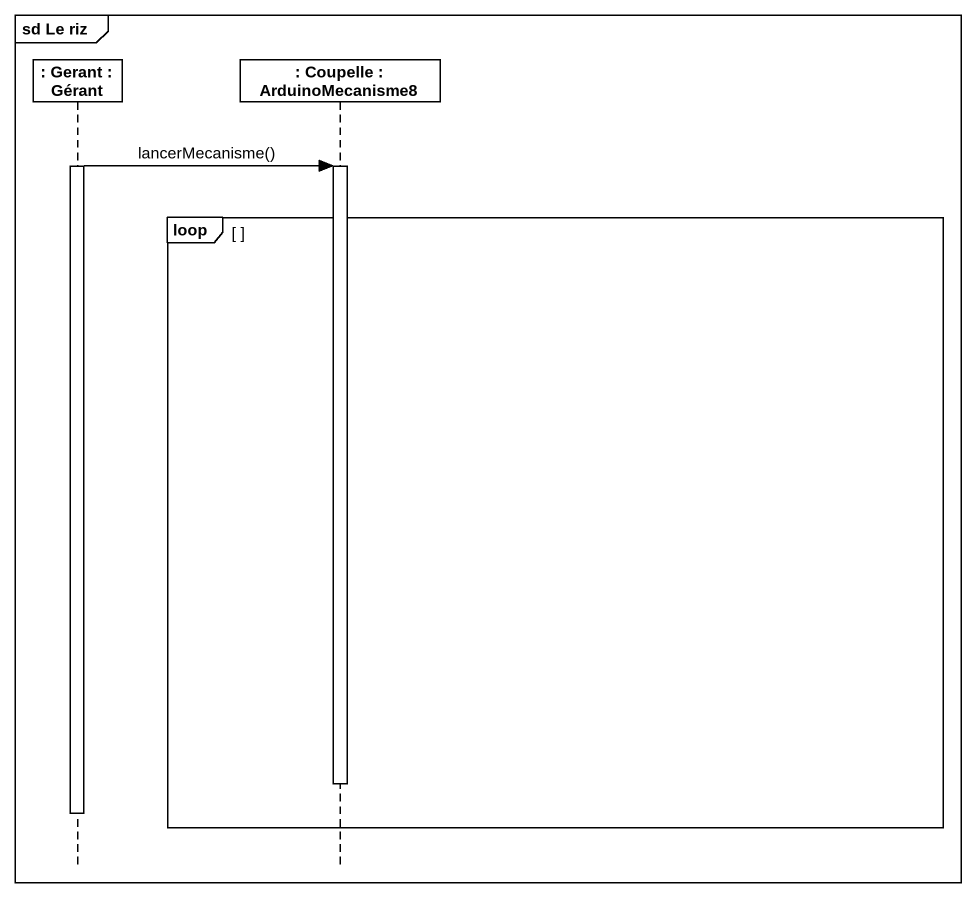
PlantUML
@startuml
mainframe sd Le riz
hide footbox
participant ": Gerant : Gérant" as Gerant
participant ": Coupelle : ArduinoMecanisme8" as Coupelle

activate Gerant
Gerant -> Coupelle : lancerMecanisme()
activate Coupelle
loop
  deactivate Coupelle
  deactivate Gerant
end
@enduml
